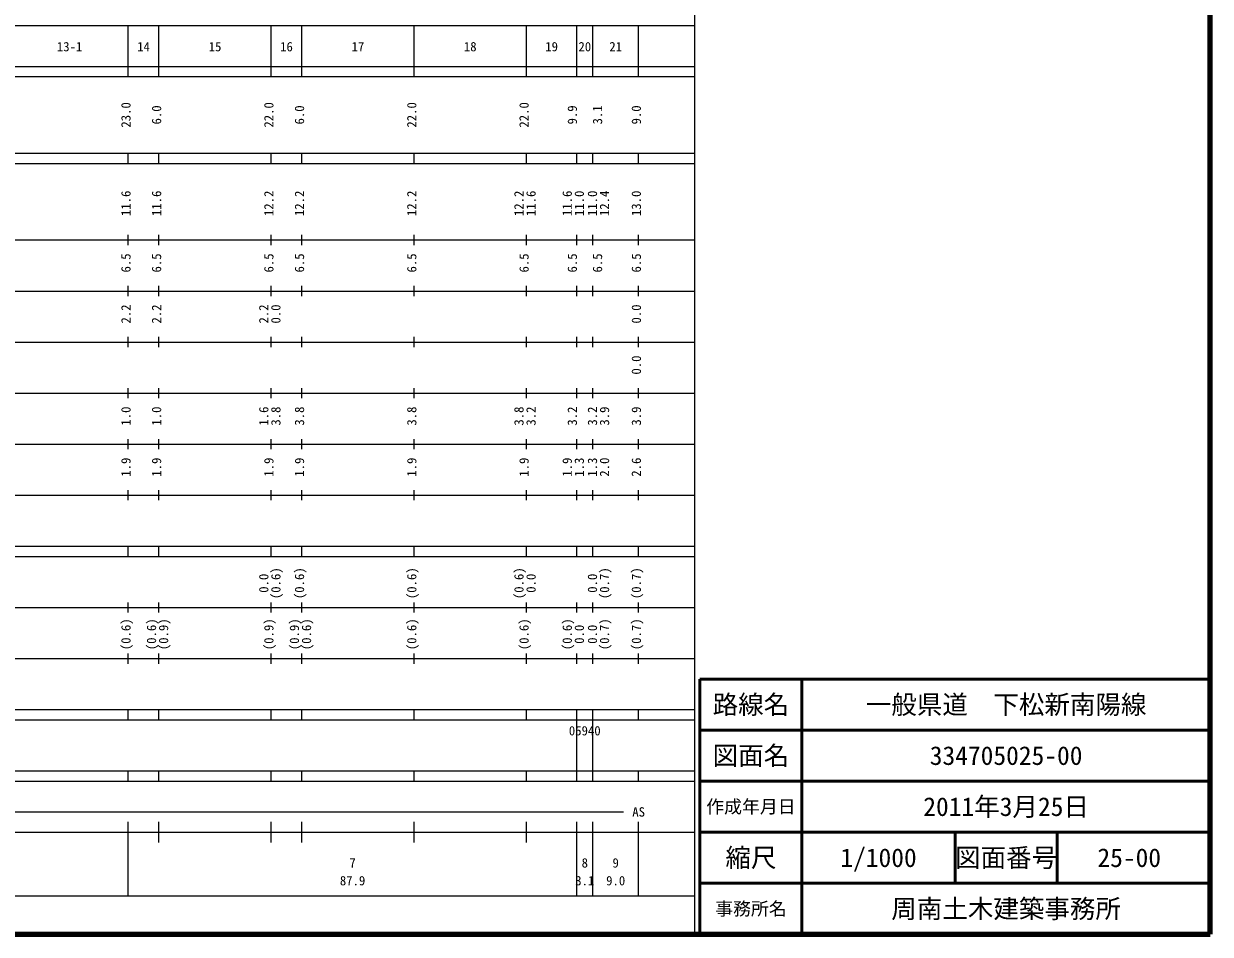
# Model space of a CAD drawing. Units: millimetres on the paper, enlarged 1000 times. Extents: x 40000 to 217859622, y -2444558 to 380000.
# Drawn here: x 447516 to 680000, y 20000 to 198357 of the extents above; entities that cross this region are included whole.
import ezdxf
from ezdxf.enums import TextEntityAlignment as Align

# ---------------------------------------------------------------- set-up
doc = ezdxf.new("R2010")
doc.units = ezdxf.units.MM
doc.header["$LTSCALE"] = 1000
for name, color, linetype, lineweight in [('M-TTL', 2, 'Continuous', 140), ('M-TTL-BAND', 7, 'Continuous', 25), ('M-TTL-FRAM', 2, 'Continuous', 50), ('M-TTL-LINE', 7, 'Continuous', 50)]:
    doc.layers.add(name, color=color, linetype=linetype, lineweight=lineweight)
doc.layers.add('M-TTL-TXT', color=7, linetype='Continuous')
doc.styles.add('ＭＳ ゴシック', font='')
doc.styles.get('ＭＳ ゴシック').set_extended_font_data('MS Gothic')

msp = doc.modelspace()

# ---------------------------------------------------------------- linework, layer by layer
at = {"layer": 'M-TTL'}
for p, q in [((680000, 20000), (680000, 380000)), ((40000, 20000), (680000, 20000))]:
    msp.add_line(p, q, dxfattribs=at)
at = {"layer": 'M-TTL-BAND'}
for p, q in [((579000, 20000), (579000, 370000)), ((68000, 198000), (579000, 198000)), ((468000, 188000), (468000, 198000)), ((474000, 188000), (474000, 198000)), ((496000, 188000), (496000, 198000)), ((502000, 188000), (502000, 198000)), ((524000, 188000), (524000, 198000)), ((546000, 188000), (546000, 198000)), ((555900, 188000), (555900, 198000)), ((559000, 188000), (559000, 198000)), ((568000, 188000), (568000, 198000)), ((40000, 190000), (579000, 190000)), ((40000, 188000), (579000, 188000)), ((40000, 173000), (579000, 173000)), ((468000, 171000), (468000, 173000)), ((474000, 171000), (474000, 173000)), ((496000, 171000), (496000, 173000)), ((502000, 171000), (502000, 173000)), ((524000, 171000), (524000, 173000)), ((546000, 171000), (546000, 173000)), ((555900, 171000), (555900, 173000)), ((559000, 171000), (559000, 173000)), ((568000, 171000), (568000, 173000)), ((40000, 171000), (579000, 171000)), ((40000, 156000), (579000, 156000)), ((468000, 155000), (468000, 157000)), ((474000, 155000), (474000, 157000)), ((496000, 155000), (496000, 157000)), ((502000, 155000), (502000, 157000)), ((524000, 155000), (524000, 157000)), ((546000, 155000), (546000, 157000)), ((555900, 155000), (555900, 157000)), ((559000, 155000), (559000, 157000)), ((568000, 155000), (568000, 157000)), ((468000, 145000), (468000, 147000)), ((474000, 145000), (474000, 147000)), ((496000, 145000), (496000, 147000)), ((502000, 145000), (502000, 147000)), ((524000, 145000), (524000, 147000)), ((546000, 145000), (546000, 147000)), ((555900, 145000), (555900, 147000)), ((559000, 145000), (559000, 147000)), ((568000, 145000), (568000, 147000)), ((46000, 146000), (579000, 146000)), ((52000, 136000), (579000, 136000)), ((468000, 135000), (468000, 137000)), ((474000, 135000), (474000, 137000)), ((496000, 135000), (496000, 137000)), ((502000, 135000), (502000, 137000)), ((524000, 135000), (524000, 137000)), ((546000, 135000), (546000, 137000)), ((555900, 135000), (555900, 137000)), ((559000, 135000), (559000, 137000)), ((568000, 135000), (568000, 137000)), ((46000, 126000), (579000, 126000)), ((468000, 125000), (468000, 127000)), ((474000, 125000), (474000, 127000)), ((496000, 125000), (496000, 127000)), ((502000, 125000), (502000, 127000)), ((524000, 125000), (524000, 127000)), ((546000, 125000), (546000, 127000)), ((555900, 125000), (555900, 127000)), ((559000, 125000), (559000, 127000)), ((568000, 125000), (568000, 127000)), ((468000, 115000), (468000, 117000)), ((474000, 115000), (474000, 117000)), ((496000, 115000), (496000, 117000)), ((502000, 115000), (502000, 117000)), ((524000, 115000), (524000, 117000)), ((546000, 115000), (546000, 117000)), ((555900, 115000), (555900, 117000)), ((559000, 115000), (559000, 117000)), ((568000, 115000), (568000, 117000)), ((52000, 116000), (579000, 116000)), ((468000, 105000), (468000, 107000)), ((474000, 105000), (474000, 107000)), ((496000, 105000), (496000, 107000)), ((502000, 105000), (502000, 107000)), ((524000, 105000), (524000, 107000)), ((546000, 105000), (546000, 107000)), ((555900, 105000), (555900, 107000)), ((559000, 105000), (559000, 107000)), ((568000, 105000), (568000, 107000)), ((46000, 106000), (579000, 106000)), ((40000, 96000), (579000, 96000)), ((468000, 94000), (468000, 96000)), ((474000, 94000), (474000, 96000)), ((496000, 94000), (496000, 96000)), ((502000, 94000), (502000, 96000)), ((524000, 94000), (524000, 96000)), ((546000, 94000), (546000, 96000)), ((555900, 94000), (555900, 96000)), ((559000, 94000), (559000, 96000)), ((568000, 94000), (568000, 96000)), ((40000, 94000), (579000, 94000)), ((49000, 84000), (579000, 84000)), ((468000, 83000), (468000, 85000)), ((474000, 83000), (474000, 85000)), ((496000, 83000), (496000, 85000)), ((502000, 83000), (502000, 85000)), ((524000, 83000), (524000, 85000)), ((546000, 83000), (546000, 85000)), ((555900, 83000), (555900, 85000)), ((559000, 83000), (559000, 85000)), ((568000, 83000), (568000, 85000)), ((468000, 73000), (468000, 75000)), ((474000, 73000), (474000, 75000)), ((496000, 73000), (496000, 75000)), ((502000, 73000), (502000, 75000)), ((524000, 73000), (524000, 75000)), ((546000, 73000), (546000, 75000)), ((555900, 73000), (555900, 75000)), ((559000, 73000), (559000, 75000)), ((568000, 73000), (568000, 75000)), ((40000, 74000), (579000, 74000)), ((40000, 64000), (579000, 64000)), ((468000, 62000), (468000, 64000)), ((474000, 62000), (474000, 64000)), ((496000, 62000), (496000, 64000)), ((502000, 62000), (502000, 64000)), ((524000, 62000), (524000, 64000)), ((546000, 62000), (546000, 64000)), ((555900, 62000), (555900, 64000)), ((559000, 62000), (559000, 64000)), ((568000, 62000), (568000, 64000)), ((40000, 62000), (579000, 62000)), ((555900, 52000), (555900, 62000)), ((559000, 52000), (559000, 62000)), ((40000, 52000), (579000, 52000)), ((468000, 50000), (468000, 52000)), ((474000, 50000), (474000, 52000)), ((496000, 50000), (496000, 52000)), ((502000, 50000), (502000, 52000)), ((524000, 50000), (524000, 52000)), ((546000, 50000), (546000, 52000)), ((555900, 50000), (555900, 52000)), ((559000, 50000), (559000, 52000)), ((568000, 50000), (568000, 52000)), ((40000, 50000), (579000, 50000)), ((71000, 44000), (565000, 44000)), ((468000, 27500), (468000, 42000)), ((474000, 38000), (474000, 42000)), ((496000, 38000), (496000, 42000)), ((502000, 38000), (502000, 42000)), ((524000, 38000), (524000, 42000)), ((546000, 38000), (546000, 42000)), ((555900, 27500), (555900, 42000)), ((559000, 27500), (559000, 42000)), ((568000, 27500), (568000, 42000)), ((40000, 40000), (579000, 40000)), ((68000, 27500), (579000, 27500))]:
    msp.add_line(p, q, dxfattribs=at)
at = {"layer": 'M-TTL-FRAM'}
for p, q in [((680000, 70000), (580000, 70000)), ((580000, 70000), (580000, 20000))]:
    msp.add_line(p, q, dxfattribs=at)
at = {"layer": 'M-TTL-LINE'}
for p, q in [((600000, 70000), (600000, 20000)), ((680000, 60000), (580000, 60000)), ((680000, 50000), (580000, 50000)), ((680000, 40000), (580000, 40000)), ((630000, 40000), (630000, 30000)), ((650000, 40000), (650000, 30000)), ((680000, 30000), (580000, 30000))]:
    msp.add_line(p, q, dxfattribs=at)

# ---------------------------------------------------------------- texts
at = {"layer": 'M-TTL-BAND', "style": 'ＭＳ ゴシック'}
for s, p in [('13-1', (456500, 192405)), ('14', (471000, 192405)), ('15', (485000, 192405)), ('16', (499000, 192405)), ('17', (513000, 192405)), ('18', (535000, 192405)), ('19', (550950, 192405)), ('20', (557450, 192405)), ('21', (563500, 192405)), ('AS', (568000, 42500)), ('8', (557450, 32523)), ('9', (563500, 32523)), ('7', (511950, 32523)), ('87.9', (511950, 29033)), ('3.1', (557450, 29033)), ('9.0', (563500, 29033))]:
    msp.add_text(s, height=1833, dxfattribs=at).set_placement(p, align=Align.BOTTOM_CENTER)
for s, p in [('23.0', (469000, 180500)), ('6.0', (475000, 180500)), ('22.0', (497000, 180500)), ('6.0', (503000, 180500)), ('22.0', (525000, 180500)), ('22.0', (547000, 180500)), ('9.9', (556457, 180500)), ('3.1', (561398, 180500)), ('9.0', (569000, 180500)), ('11.6', (469000, 163174)), ('11.6', (475000, 163174)), ('12.2', (497000, 163174)), ('12.2', (503000, 163174)), ('12.2', (525000, 163174)), ('12.2', (546000, 163174)), ('11.6', (548370, 163174)), ('11.6', (555457, 163174)), ('11.0', (557827, 163174)), ('11.0', (560398, 163174)), ('12.4', (562768, 163174)), ('13.0', (569000, 163174)), ('6.5', (469000, 151500)), ('6.5', (475000, 151500)), ('6.5', (497000, 151500)), ('6.5', (503000, 151500)), ('6.5', (525000, 151500)), ('6.5', (547000, 151500)), ('6.5', (556457, 151500)), ('6.5', (561398, 151500)), ('6.5', (569000, 151500)), ('2.2', (469000, 141500)), ('2.2', (475000, 141500)), ('2.2', (496000, 141500)), ('0.0', (498370, 141500)), ('0.0', (569000, 141500)), ('0.0', (569000, 131500)), ('1.0', (469000, 121500)), ('1.0', (475000, 121500)), ('1.6', (496000, 121500)), ('3.8', (498370, 121500)), ('3.8', (503000, 121500)), ('3.8', (525000, 121500)), ('3.8', (546000, 121500)), ('3.2', (548370, 121500)), ('3.2', (556457, 121500)), ('3.2', (560398, 121500)), ('3.9', (562768, 121500)), ('3.9', (569000, 121500)), ('1.9', (469000, 111500)), ('1.9', (475000, 111500)), ('1.9', (497000, 111500)), ('1.9', (503000, 111500)), ('1.9', (525000, 111500)), ('1.9', (547000, 111500)), ('1.9', (555457, 111500)), ('1.3', (557827, 111500)), ('1.3', (560398, 111500)), ('2.0', (562768, 111500)), ('2.6', (569000, 111500)), ('(0.6)', (498370, 88764)), ('(0.6)', (503000, 88764)), ('(0.6)', (525000, 88764)), ('(0.6)', (546000, 88764)), ('(0.7)', (562768, 88764)), ('(0.7)', (569000, 88764)), ('0.0', (496000, 88764)), ('0.0', (548370, 88764)), ('0.0', (560398, 88764)), ('(0.6)', (469000, 78764)), ('(0.6)', (474000, 78764)), ('(0.9)', (476370, 78764)), ('(0.9)', (497000, 78764)), ('(0.9)', (502000, 78764)), ('(0.6)', (504370, 78764)), ('(0.6)', (525000, 78764)), ('(0.6)', (547000, 78764)), ('(0.6)', (555457, 78764)), ('(0.7)', (562768, 78764)), ('(0.7)', (569000, 78764)), ('0.0', (557827, 78764)), ('0.0', (560398, 78764))]:
    msp.add_text(s, height=1833, rotation=90, dxfattribs=at).set_placement(p, align=Align.BOTTOM_CENTER)
msp.add_text('05940', height=1833, dxfattribs=at).set_placement((554325, 58405), align=Align.BOTTOM_LEFT)
at = {"layer": 'M-TTL-TXT', "style": 'ＭＳ ゴシック'}
for s, height, p in [('路線名', 3666, (590000, 65000)), ('路線名', 3666, (590000, 65000)), ('一般県道\u3000下松新南陽線', 3666, (640000, 65000)), ('図面名', 3666, (590000, 55000)), ('図面名', 3666, (590000, 55000)), ('334705025-00', 3666, (640000, 55000)), ('作成年月日', 2566, (590000, 45000)), ('作成年月日', 2566, (590000, 45000)), ('2011年3月25日', 3666, (640000, 45000)), ('縮尺', 3666, (590000, 35000)), ('縮尺', 3666, (590000, 35000)), ('図面番号', 3666, (640000, 35000)), ('図面番号', 3666, (640000, 35000)), ('1/1000', 3666, (615000, 35000)), ('25-00', 3666, (664125, 35000)), ('事務所名', 2566, (590000, 25000)), ('事務所名', 2566, (590000, 25000)), ('周南土木建築事務所', 3666, (640000, 25000))]:
    msp.add_text(s, height=height, dxfattribs=at).set_placement(p, align=Align.MIDDLE_CENTER)

doc.saveas('drawing.dxf')
